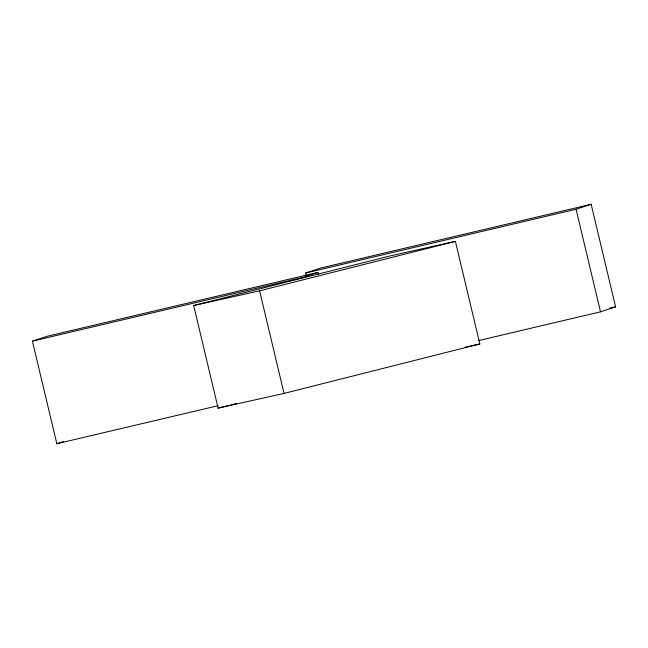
<?xml version="1.0" encoding="UTF-8"?>
<svg xmlns="http://www.w3.org/2000/svg" width="648" height="648" viewBox="0 0 648 648"><rect width="100%" height="100%" fill="white"/><g stroke="black" fill="none" stroke-linecap="round" stroke-linejoin="round"><path stroke-width="0.97" d="M218.133 405.697L56.838 443.726L32.4 341.14L47.49 336.174L317.949 272.403L318.411 274.355M306.31 275.943L305.613 273.011L320.703 268.045L591.162 204.274L615.6 306.86L600.51 311.826L478.556 340.581M317.949 272.403L302.859 277.368L32.4 341.14M305.613 273.011L576.072 209.239L591.162 204.274M56.838 443.726L63.439 441.555M193.679 305.532L389.464 256.073L455.398 241.364L479.836 343.95L284.043 393.409L218.117 408.119L193.679 305.532L259.605 290.822L455.398 241.364M218.117 408.119L228.882 405.405M230.842 404.911L236.714 403.421M609.695 308.246L615.6 306.86M465.078 347.247L479.836 343.95M576.072 209.239L600.51 311.826M259.605 290.822L284.043 393.409"/></g></svg>
